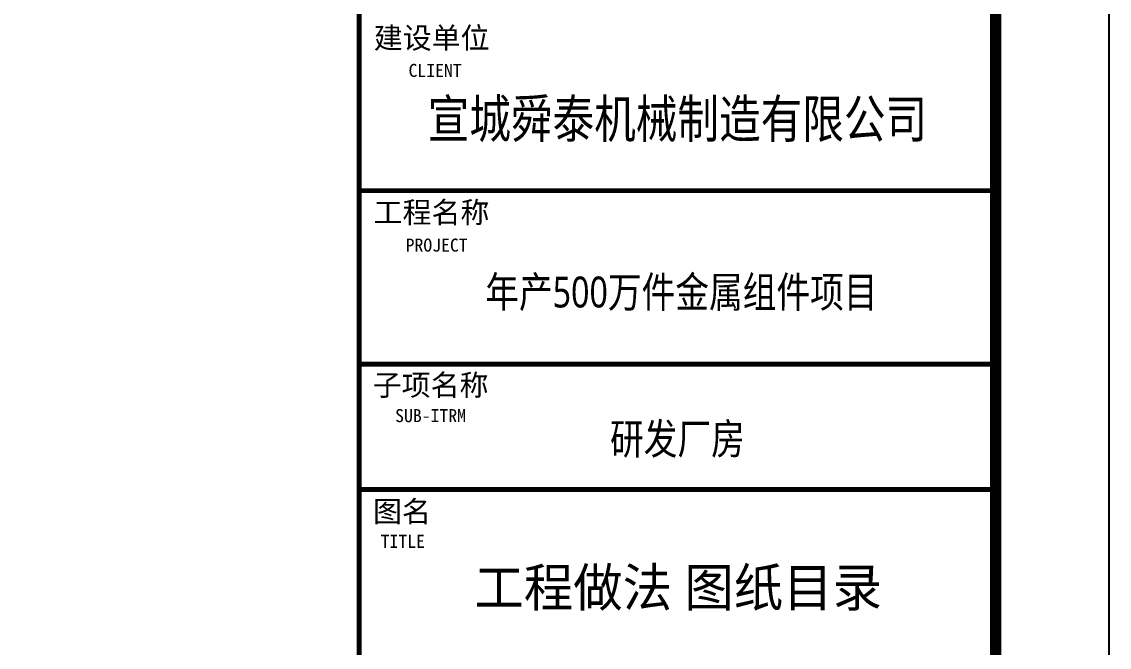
# Model space of a CAD drawing. Extents: x -522490 to 417652, y 450811 to 1108047.
# Drawn here: x 393170 to 402752, y 940829 to 946344 of the extents above; entities that cross this region are included whole.
import ezdxf
from ezdxf.enums import TextEntityAlignment as Align

# ---------------------------------------------------------------- set-up
doc = ezdxf.new("R2010")
doc.units = 0
doc.header["$LTSCALE"] = 1000
doc.header["$MEASUREMENT"] = 0
for name, color, linetype in [('46', 7, 'Continuous'), ('PUB_TEXT', 7, 'Continuous'), ('PUB_TITLE', 4, 'Continuous')]:
    doc.layers.add(name, color=color, linetype=linetype)
doc.styles.add('-黑体', font='', dxfattribs={"width": 0.8})
doc.styles.add('TQ', font='')
doc.styles.get('-黑体').set_extended_font_data('Microsoft YaHei')
doc.styles.get('TQ').set_extended_font_data('SimSun')

msp = doc.modelspace()

# ---------------------------------------------------------------- linework, layer by layer
at = {"layer": 'PUB_TITLE'}
msp.add_lwpolyline([(343352.5, 923968.5), (402752.5, 923968.5), (402752.5, 965968.5), (343352.5, 965968.5)], close=True, dxfattribs=at)
at = {"layer": 'PUB_TITLE', "const_width": 100}
msp.add_lwpolyline([(345852.5, 924968.5), (401752.5, 924968.5), (401752.5, 964968.5), (345852.5, 964968.5)], close=True, dxfattribs=at)
at = {"layer": 'PUB_TITLE', "lineweight": 40, "const_width": 42.5}
for points in [[(396142.5, 964968.5), (396142.5, 924968.5)], [(396142.5, 944855.5), (401752.5, 944855.5)], [(396142.5, 943325.5), (401752.5, 943325.5)], [(396142.5, 942220.5), (401752.5, 942220.5)]]:
    msp.add_lwpolyline(points, dxfattribs=at)

# ---------------------------------------------------------------- texts
at = {"layer": '46', "linetype": 'Continuous', "style": '-黑体', "width": 0.8}
for s, height, p in [('宣城舜泰机械制造有限公司', 336.074, (398947.2, 945320.3)), ('年产500万件金属组件项目', 272.22, (398982.4, 943824.9)), ('研发厂房', 272.22, (398947.6, 942530.7))]:
    msp.add_text(s, height=height, rotation=359.99644, dxfattribs=at).set_placement(p, align=Align.CENTER)
at = {"layer": '46', "linetype": 'Continuous', "style": '-黑体', "width": 0.95}
msp.add_text('工程做法 图纸目录', height=336.08, dxfattribs=at).set_placement((397158.3, 941188.4))
at = {"layer": 'PUB_TEXT', "attachment_point": 1, "style": 'TQ'}
for s, insert, char_height, width in [('建设单位', (396271.9, 946295.6), 187, 1111.8), ('CLIENT', (396578, 945972.6), 114.75, 2399.55), ('工程名称', (396270.4, 944757.3), 187, 1111.8), ('PROJECT', (396552.5, 944432.4), 114.75, 2399.55), ('子项名称', (396262.3, 943234.3), 187, 1111.8), ('SUB-ITRM', (396459.9, 942928.4), 114.75, 2399.55), ('图名', (396265.3, 942119.5), 187, 1111.8), ('TITLE', (396332.1, 941820.1), 114.75, 2399.55)]:
    msp.add_mtext(s, dxfattribs=dict(at, insert=insert, char_height=char_height, width=width))

doc.saveas('drawing.dxf')
